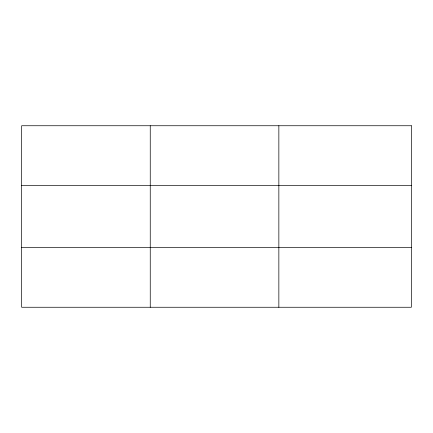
<?xml version="1.0" encoding="UTF-8"?>
<svg xmlns="http://www.w3.org/2000/svg" width="433" height="433" viewBox="0 0 433 433"><rect width="100%" height="100%" fill="white"/><g stroke="black" fill="none" stroke-linecap="round" stroke-linejoin="round"><path stroke-width="0.65" d="M150.251 125.743L150.251 307.257M278.852 125.743L278.852 307.257M21.65 185.643L411.35 185.643M21.65 247.357L411.35 247.357M411.35 125.743L411.35 307.257L21.65 307.257L21.65 125.743L411.35 125.743"/></g></svg>
